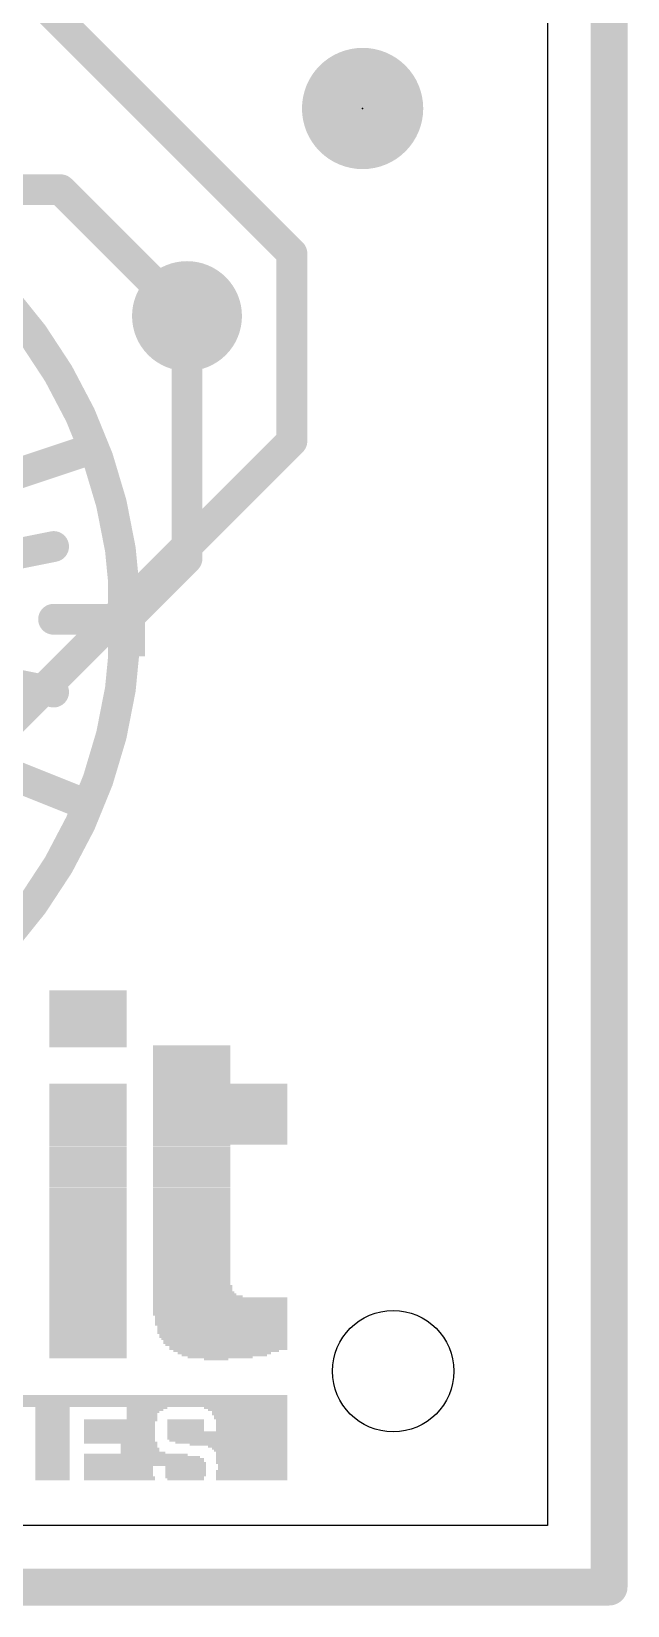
# Model space of a CAD drawing. Extents: x -30.6 to 30.6, y -30.6 to 30.6.
# Drawn here: x 25.72 to 30.63, y -30.63 to -17.65 of the extents above; entities that cross this region are included whole.
import ezdxf

# ---------------------------------------------------------------- set-up
doc = ezdxf.new("R2010")
doc.units = 0
for name, color, linetype in [('1', 12, 'CONTINUOUS'), ('16', 5, 'CONTINUOUS'), ('18', 110, 'CONTINUOUS'), ('20', 53, 'CONTINUOUS'), ('21', 40, 'CONTINUOUS'), ('23', 40, 'CONTINUOUS')]:
    doc.layers.add(name, color=color, linetype=linetype)

# ---------------------------------------------------------------- blocks, each defined once
blk = doc.blocks.new('PIE')
at = {"const_width": 0.5}
blk.add_lwpolyline([(0, -0.25, 1), (0, 0.25, 1), (0, -0.25)], format="xyb", dxfattribs=at)
blk = doc.blocks.new('RECT')
blk.add_solid([(-0.5, -0.5), (0.5, -0.5), (-0.5, 0.5), (0.5, 0.5)])
blk = doc.blocks.new('ROUNDV')
at = {"const_width": 0.5}
blk.add_lwpolyline([(0, -0.25, 1), (0, 0.25, 1), (0, -0.25)], format="xyb", dxfattribs=at)

msp = doc.modelspace()

# ---------------------------------------------------------------- linework, layer by layer
at = {"layer": '1'}
for points, const_width in [([(30.48, -30.48), (30.48, 30.48)], 0.3048), ([(27.865, -19.483), (25.781, -17.399)], 0.254), ([(23.723, -18.958), (25.958, -18.958)], 0.254), ([(25.958, -18.958), (27, -20)], 0.254), ([(27.865, -21.031), (27.865, -19.483)], 0.254), ([(21.464, -27.432), (27.865, -21.031)], 0.254), ([(-30.48, -30.48), (30.48, -30.48)], 0.3048)]:
    msp.add_lwpolyline(points, dxfattribs=dict(at, const_width=const_width))
for points, const_width in [([(26.0029, -18.9131, 1), (25.9131, -19.0029)], 0.127), ([(25.958, -19.0215, 1), (25.958, -18.8945)], 0.127), ([(27.9285, -19.483, 1), (27.8015, -19.483)], 0.127), ([(27.8201, -19.5279, 1), (27.9099, -19.4381)], 0.127), ([(26.9551, -20.0449, 1), (27.0449, -19.9551)], 0.127), ([(27.8015, -21.031, 1), (27.9285, -21.031)], 0.127), ([(27.9099, -21.0759, 1), (27.8201, -20.9861)], 0.127), ([(30.48, -30.5562, 1), (30.48, -30.4038)], 0.1524), ([(30.4038, -30.48, 1), (30.5562, -30.48)], 0.1524)]:
    msp.add_lwpolyline(points, format="xyb", dxfattribs=dict(at, const_width=const_width))
at = {"layer": '16'}
for points, const_width in [([(30.48, -30.48), (30.48, 30.48)], 0.3048), ([(27, -22), (27, -20)], 0.254), ([(26.2, -21.1), (25.6, -21.3)], 0.254), ([(25.4, -22), (25.9, -21.9)], 0.254), ([(26.5, -22.5), (27, -22)], 0.254), ([(26.5, -22.5), (25.9, -22.5)], 0.254), ([(25.4, -23), (25.9, -23.1)], 0.254), ([(26.1, -24), (25.6, -23.8)], 0.254), ([(-30.48, -30.48), (30.48, -30.48)], 0.3048)]:
    msp.add_lwpolyline(points, dxfattribs=dict(at, const_width=const_width))
for points, const_width in [([(18.8, -24, 5.1283), (18.8, -21)], 0.254), ([(27.0635, -20, 1), (26.9365, -20)], 0.127), ([(26.2201, -21.1602, 1), (26.1799, -21.0398)], 0.127), ([(25.9125, -21.9623, 1), (25.8875, -21.8377)], 0.127), ([(27.0449, -22.0449, 1), (26.9551, -21.9551)], 0.127), ([(26.9365, -22, 1), (27.0635, -22)], 0.127), ([(25.9, -22.4365, 1), (25.9, -22.5635)], 0.127), ([(26.4551, -22.4551, 1), (26.5449, -22.5449)], 0.127), ([(26.5, -22.5635, 1), (26.5, -22.4365)], 0.127), ([(25.8875, -23.1623, 1), (25.9125, -23.0377)], 0.127), ([(26.0764, -24.059, 1), (26.1236, -23.941)], 0.127), ([(30.48, -30.5562, 1), (30.48, -30.4038)], 0.1524), ([(30.4038, -30.48, 1), (30.5562, -30.48)], 0.1524)]:
    msp.add_lwpolyline(points, format="xyb", dxfattribs=dict(at, const_width=const_width))
at = {"layer": '20'}
for p, q in [((29.972, 30.028), (29.972, -29.972)), ((29.972, -29.972), (-30.028, -29.972))]:
    msp.add_line(p, q, dxfattribs=at)
msp.add_circle((28.7, -28.7), 0.5, dxfattribs=at)
at = {"layer": '23'}
msp.add_point((28.448, -18.288), dxfattribs=at)

# ---------------------------------------------------------------- block references
at = {"layer": '1'}
msp.add_blockref('PIE', (28.448, -18.288), dxfattribs=at)
at = {"layer": '16', "xscale": 0.6096, "yscale": 0.3048, "rotation": 270}
msp.add_blockref('RECT', (26.5, -22.5), dxfattribs=at)
at = {"layer": '18', "xscale": 0.9064, "yscale": 0.9064}
msp.add_blockref('ROUNDV', (27, -20), dxfattribs=at)
msp.add_blockref('ROUNDV', (27, -20), dxfattribs=at)
at = {"layer": '21'}
for p, xscale, yscale in [((26.1841, -25.5677), 0.637, 0.0167), ((26.1841, -25.5844), 0.637, 0.0168), ((26.1841, -25.6012), 0.637, 0.0167), ((26.1841, -25.6179), 0.637, 0.0168), ((26.1841, -25.6347), 0.637, 0.0168), ((26.1841, -25.6515), 0.637, 0.0167), ((26.1841, -25.6682), 0.637, 0.0168), ((26.1841, -25.685), 0.637, 0.0168), ((26.1841, -25.7018), 0.637, 0.0167), ((26.1841, -25.7185), 0.637, 0.0168), ((26.1841, -25.7353), 0.637, 0.0168), ((26.1841, -25.7521), 0.637, 0.0167), ((26.1841, -25.7688), 0.637, 0.0168), ((26.1841, -25.7856), 0.637, 0.0168), ((26.1841, -25.8024), 0.637, 0.0167), ((26.1841, -25.8191), 0.637, 0.0168), ((26.1841, -25.8359), 0.637, 0.0167), ((26.1841, -25.8526), 0.637, 0.0168), ((26.1841, -25.8694), 0.637, 0.0168), ((26.1841, -25.8862), 0.637, 0.0167), ((26.1841, -25.9029), 0.637, 0.0168), ((26.1841, -25.9197), 0.637, 0.0168), ((26.1841, -25.9365), 0.637, 0.0167), ((26.1841, -25.9532), 0.637, 0.0168), ((26.1841, -25.97), 0.637, 0.0168), ((26.1841, -25.9868), 0.637, 0.0167), ((26.1841, -26.0035), 0.637, 0.0168), ((26.1841, -26.0203), 0.637, 0.0167), ((27.039, -26.0203), 0.6371, 0.0167), ((27.039, -26.037), 0.6371, 0.0168), ((27.039, -26.0538), 0.6371, 0.0168), ((27.039, -26.0706), 0.6371, 0.0167), ((27.039, -26.0873), 0.6371, 0.0168), ((27.039, -26.1041), 0.6371, 0.0168), ((27.039, -26.1209), 0.6371, 0.0167), ((27.039, -26.1376), 0.6371, 0.0168), ((27.039, -26.1544), 0.6371, 0.0168), ((27.039, -26.1712), 0.6371, 0.0167), ((27.039, -26.1879), 0.6371, 0.0168), ((27.039, -26.2047), 0.6371, 0.0168), ((27.039, -26.2215), 0.6371, 0.0167), ((26.1841, -26.3388), 0.637, 0.0168), ((26.1841, -26.3556), 0.637, 0.0167), ((27.039, -26.2382), 0.6371, 0.0168), ((27.039, -26.255), 0.6371, 0.0167), ((27.039, -26.2717), 0.6371, 0.0168), ((27.039, -26.2885), 0.6371, 0.0168), ((27.039, -26.3053), 0.6371, 0.0167), ((27.039, -26.322), 0.6371, 0.0168), ((27.2737, -26.3388), 1.1065, 0.0168), ((27.2737, -26.3556), 1.1065, 0.0167), ((26.1841, -26.3723), 0.637, 0.0168), ((26.1841, -26.3891), 0.637, 0.0168), ((26.1841, -26.4059), 0.637, 0.0167), ((26.1841, -26.4226), 0.637, 0.0168), ((26.1841, -26.4394), 0.637, 0.0167), ((26.1841, -26.4561), 0.637, 0.0168), ((26.1841, -26.4729), 0.637, 0.0168), ((27.2737, -26.3723), 1.1065, 0.0168), ((27.2737, -26.3891), 1.1065, 0.0168), ((27.2737, -26.4059), 1.1065, 0.0167), ((27.2737, -26.4226), 1.1065, 0.0168), ((27.2737, -26.4394), 1.1065, 0.0167), ((27.2737, -26.4561), 1.1065, 0.0168), ((27.2737, -26.4729), 1.1065, 0.0168), ((26.1841, -26.4897), 0.637, 0.0167), ((26.1841, -26.5064), 0.637, 0.0168), ((26.1841, -26.5232), 0.637, 0.0168), ((26.1841, -26.54), 0.637, 0.0167), ((26.1841, -26.5567), 0.637, 0.0168), ((26.1841, -26.5735), 0.637, 0.0168), ((26.1841, -26.5903), 0.637, 0.0167), ((26.1841, -26.607), 0.637, 0.0168), ((27.2737, -26.4897), 1.1065, 0.0167), ((27.2737, -26.5064), 1.1065, 0.0168), ((27.2737, -26.5232), 1.1065, 0.0168), ((27.2737, -26.54), 1.1065, 0.0167), ((27.2737, -26.5567), 1.1065, 0.0168), ((27.2737, -26.5735), 1.1065, 0.0168), ((27.2737, -26.5903), 1.1065, 0.0167), ((27.2737, -26.607), 1.1065, 0.0168), ((26.1841, -26.6238), 0.637, 0.0168), ((26.1841, -26.6406), 0.637, 0.0167), ((26.1841, -26.6573), 0.637, 0.0168), ((26.1841, -26.6741), 0.637, 0.0167), ((26.1841, -26.6908), 0.637, 0.0168), ((26.1841, -26.7076), 0.637, 0.0168), ((26.1841, -26.7244), 0.637, 0.0167), ((26.1841, -26.7411), 0.637, 0.0168), ((27.2737, -26.6238), 1.1065, 0.0168), ((27.2737, -26.6406), 1.1065, 0.0167), ((27.2737, -26.6573), 1.1065, 0.0168), ((27.2737, -26.6741), 1.1065, 0.0167), ((27.2737, -26.6908), 1.1065, 0.0168), ((27.2737, -26.7076), 1.1065, 0.0168), ((27.2737, -26.7244), 1.1065, 0.0167), ((27.2737, -26.7411), 1.1065, 0.0168), ((26.1841, -26.7579), 0.637, 0.0168), ((26.1841, -26.7747), 0.637, 0.0167), ((26.1841, -26.7914), 0.637, 0.0168), ((26.1841, -26.8082), 0.637, 0.0168), ((26.1841, -26.825), 0.637, 0.0167), ((26.1841, -26.8417), 0.637, 0.0168), ((26.1841, -26.8585), 0.637, 0.0167), ((26.1841, -26.8752), 0.637, 0.0168), ((27.2737, -26.7579), 1.1065, 0.0168), ((27.2737, -26.7747), 1.1065, 0.0167), ((27.2737, -26.7914), 1.1065, 0.0168), ((27.2737, -26.8082), 1.1065, 0.0168), ((27.2737, -26.825), 1.1065, 0.0167), ((27.039, -26.8417), 0.6371, 0.0168), ((27.039, -26.8585), 0.6371, 0.0167), ((27.039, -26.8752), 0.6371, 0.0168), ((26.1841, -26.892), 0.637, 0.0168), ((26.1841, -26.9088), 0.637, 0.0167), ((26.1841, -26.9255), 0.637, 0.0168), ((26.1841, -26.9423), 0.637, 0.0168), ((26.1841, -26.9591), 0.637, 0.0167), ((26.1841, -26.9758), 0.637, 0.0168), ((26.1841, -26.9926), 0.637, 0.0168), ((27.039, -26.892), 0.6371, 0.0168), ((27.039, -26.9088), 0.6371, 0.0167), ((27.039, -26.9255), 0.6371, 0.0168), ((27.039, -26.9423), 0.6371, 0.0168), ((27.039, -26.9591), 0.6371, 0.0167), ((27.039, -26.9758), 0.6371, 0.0168), ((27.039, -26.9926), 0.6371, 0.0168), ((26.1841, -27.0094), 0.637, 0.0167), ((26.1841, -27.0261), 0.637, 0.0168), ((26.1841, -27.0429), 0.637, 0.0168), ((26.1841, -27.0597), 0.637, 0.0167), ((26.1841, -27.0764), 0.637, 0.0168), ((26.1841, -27.0932), 0.637, 0.0167), ((26.1841, -27.1099), 0.637, 0.0168), ((26.1841, -27.1267), 0.637, 0.0168), ((27.039, -27.0094), 0.6371, 0.0167), ((27.039, -27.0261), 0.6371, 0.0168), ((27.039, -27.0429), 0.6371, 0.0168), ((27.039, -27.0597), 0.6371, 0.0167), ((27.039, -27.0764), 0.6371, 0.0168), ((27.039, -27.0932), 0.6371, 0.0167), ((27.039, -27.1099), 0.6371, 0.0168), ((27.039, -27.1267), 0.6371, 0.0168), ((26.1841, -27.1435), 0.637, 0.0167), ((26.1841, -27.1602), 0.637, 0.0168), ((26.1841, -27.177), 0.637, 0.0168), ((26.1841, -27.1938), 0.637, 0.0167), ((26.1841, -27.2105), 0.637, 0.0168), ((26.1841, -27.2273), 0.637, 0.0168), ((26.1841, -27.2441), 0.637, 0.0167), ((26.1841, -27.2608), 0.637, 0.0168), ((27.039, -27.1435), 0.6371, 0.0167), ((27.039, -27.1602), 0.6371, 0.0168), ((27.039, -27.177), 0.6371, 0.0168), ((27.039, -27.1938), 0.6371, 0.0167), ((27.039, -27.2105), 0.6371, 0.0168), ((27.039, -27.2273), 0.6371, 0.0168), ((27.039, -27.2441), 0.6371, 0.0167), ((27.039, -27.2608), 0.6371, 0.0168), ((26.1841, -27.2776), 0.637, 0.0167), ((26.1841, -27.2943), 0.637, 0.0168), ((26.1841, -27.3111), 0.637, 0.0168), ((26.1841, -27.3279), 0.637, 0.0167), ((26.1841, -27.3446), 0.637, 0.0168), ((26.1841, -27.3614), 0.637, 0.0168), ((26.1841, -27.3782), 0.637, 0.0167), ((26.1841, -27.3949), 0.637, 0.0168), ((27.039, -27.2776), 0.6371, 0.0167), ((27.039, -27.2943), 0.6371, 0.0168), ((27.039, -27.3111), 0.6371, 0.0168), ((27.039, -27.3279), 0.6371, 0.0167), ((27.039, -27.3446), 0.6371, 0.0168), ((27.039, -27.3614), 0.6371, 0.0168), ((27.039, -27.3782), 0.6371, 0.0167), ((27.039, -27.3949), 0.6371, 0.0168), ((26.1841, -27.4117), 0.637, 0.0168), ((26.1841, -27.4285), 0.637, 0.0167), ((26.1841, -27.4452), 0.637, 0.0168), ((26.1841, -27.462), 0.637, 0.0168), ((26.1841, -27.4788), 0.637, 0.0167), ((26.1841, -27.4955), 0.637, 0.0168), ((26.1841, -27.5123), 0.637, 0.0167), ((27.039, -27.4117), 0.6371, 0.0168), ((27.039, -27.4285), 0.6371, 0.0167), ((27.039, -27.4452), 0.6371, 0.0168), ((27.039, -27.462), 0.6371, 0.0168), ((27.039, -27.4788), 0.6371, 0.0167), ((27.039, -27.4955), 0.6371, 0.0168), ((27.039, -27.5123), 0.6371, 0.0167), ((26.1841, -27.529), 0.637, 0.0168), ((26.1841, -27.5458), 0.637, 0.0168), ((26.1841, -27.5626), 0.637, 0.0167), ((26.1841, -27.5793), 0.637, 0.0168), ((26.1841, -27.5961), 0.637, 0.0168), ((26.1841, -27.6129), 0.637, 0.0167), ((26.1841, -27.6296), 0.637, 0.0168), ((26.1841, -27.6464), 0.637, 0.0168), ((27.039, -27.529), 0.6371, 0.0168), ((27.039, -27.5458), 0.6371, 0.0168), ((27.039, -27.5626), 0.6371, 0.0167), ((27.039, -27.5793), 0.6371, 0.0168), ((27.039, -27.5961), 0.6371, 0.0168), ((27.039, -27.6129), 0.6371, 0.0167), ((27.039, -27.6296), 0.6371, 0.0168), ((27.039, -27.6464), 0.6371, 0.0168), ((26.1841, -27.6632), 0.637, 0.0167), ((26.1841, -27.6799), 0.637, 0.0168), ((26.1841, -27.6967), 0.637, 0.0167), ((26.1841, -27.7134), 0.637, 0.0168), ((26.1841, -27.7302), 0.637, 0.0168), ((26.1841, -27.747), 0.637, 0.0167), ((26.1841, -27.7637), 0.637, 0.0168), ((26.1841, -27.7805), 0.637, 0.0168), ((27.039, -27.6632), 0.6371, 0.0167), ((27.039, -27.6799), 0.6371, 0.0168), ((27.039, -27.6967), 0.6371, 0.0167), ((27.039, -27.7134), 0.6371, 0.0168), ((27.039, -27.7302), 0.6371, 0.0168), ((27.039, -27.747), 0.6371, 0.0167), ((27.039, -27.7637), 0.6371, 0.0168), ((27.039, -27.7805), 0.6371, 0.0168), ((26.1841, -27.7973), 0.637, 0.0167), ((26.1841, -27.814), 0.637, 0.0168), ((26.1841, -27.8308), 0.637, 0.0168), ((26.1841, -27.8476), 0.637, 0.0167), ((26.1841, -27.8643), 0.637, 0.0168), ((26.1841, -27.8811), 0.637, 0.0168), ((26.1841, -27.8979), 0.637, 0.0167), ((27.039, -27.7973), 0.6371, 0.0167), ((27.039, -27.814), 0.6371, 0.0168), ((27.039, -27.8308), 0.6371, 0.0168), ((27.039, -27.8476), 0.6371, 0.0167), ((27.039, -27.8643), 0.6371, 0.0168), ((27.039, -27.8811), 0.6371, 0.0168), ((27.039, -27.8979), 0.6371, 0.0167), ((26.1841, -27.9146), 0.637, 0.0168), ((26.1841, -27.9314), 0.637, 0.0167), ((26.1841, -27.9481), 0.637, 0.0168), ((26.1841, -27.9649), 0.637, 0.0168), ((26.1841, -27.9817), 0.637, 0.0167), ((26.1841, -27.9984), 0.637, 0.0168), ((26.1841, -28.0152), 0.637, 0.0168), ((26.1841, -28.032), 0.637, 0.0167), ((27.039, -27.9146), 0.6371, 0.0168), ((27.039, -27.9314), 0.6371, 0.0167), ((27.039, -27.9481), 0.6371, 0.0168), ((27.039, -27.9649), 0.6371, 0.0168), ((27.039, -27.9817), 0.6371, 0.0167), ((27.0474, -27.9984), 0.6538, 0.0168), ((27.0474, -28.0152), 0.6538, 0.0168), ((27.0474, -28.032), 0.6538, 0.0167), ((26.1841, -28.0487), 0.637, 0.0168), ((26.1841, -28.0655), 0.637, 0.0168), ((26.1841, -28.0823), 0.637, 0.0167), ((26.1841, -28.099), 0.637, 0.0168), ((26.1841, -28.1158), 0.637, 0.0167), ((26.1841, -28.1325), 0.637, 0.0168), ((26.1841, -28.1493), 0.637, 0.0168), ((26.1841, -28.1661), 0.637, 0.0167), ((27.0558, -28.0487), 0.6706, 0.0168), ((27.0642, -28.0655), 0.6874, 0.0168), ((27.0893, -28.0823), 0.7377, 0.0167), ((27.2737, -28.099), 1.1065, 0.0168), ((27.2737, -28.1158), 1.1065, 0.0167), ((27.2737, -28.1325), 1.1065, 0.0168), ((27.2737, -28.1493), 1.1065, 0.0168), ((27.2737, -28.1661), 1.1065, 0.0167), ((26.1841, -28.1828), 0.637, 0.0168), ((26.1841, -28.1996), 0.637, 0.0168), ((26.1841, -28.2164), 0.637, 0.0167), ((26.1841, -28.2331), 0.637, 0.0168), ((26.1841, -28.2499), 0.637, 0.0168), ((26.1841, -28.2667), 0.637, 0.0167), ((26.1841, -28.2834), 0.637, 0.0168), ((26.1841, -28.3002), 0.637, 0.0168), ((27.2737, -28.1828), 1.1065, 0.0168), ((27.2737, -28.1996), 1.1065, 0.0168), ((27.2737, -28.2164), 1.1065, 0.0167), ((27.2737, -28.2331), 1.1065, 0.0168), ((27.2822, -28.2499), 1.0897, 0.0168), ((27.2822, -28.2667), 1.0897, 0.0167), ((27.2822, -28.2834), 1.0897, 0.0168), ((27.2822, -28.3002), 1.0897, 0.0168), ((26.1841, -28.317), 0.637, 0.0167), ((26.1841, -28.3337), 0.637, 0.0168), ((26.1841, -28.3505), 0.637, 0.0167), ((26.1841, -28.3672), 0.637, 0.0168), ((26.1841, -28.384), 0.637, 0.0168), ((26.1841, -28.4008), 0.637, 0.0167), ((26.1841, -28.4175), 0.637, 0.0168), ((27.2822, -28.317), 1.0897, 0.0167), ((27.2905, -28.3337), 1.0729, 0.0168), ((27.2905, -28.3505), 1.0729, 0.0167), ((27.2905, -28.3672), 1.0729, 0.0168), ((27.2905, -28.384), 1.0729, 0.0168), ((27.2989, -28.4008), 1.0562, 0.0167), ((27.2989, -28.4175), 1.0562, 0.0168), ((26.1841, -28.4343), 0.637, 0.0168), ((26.1841, -28.4511), 0.637, 0.0167), ((26.1841, -28.4678), 0.637, 0.0168), ((26.1841, -28.4846), 0.637, 0.0168), ((26.1841, -28.5014), 0.637, 0.0167), ((26.1841, -28.5181), 0.637, 0.0168), ((26.1841, -28.5349), 0.637, 0.0167), ((26.1841, -28.5516), 0.637, 0.0168), ((27.3073, -28.4343), 1.0394, 0.0168), ((27.3157, -28.4511), 1.0226, 0.0167), ((27.3157, -28.4678), 1.0226, 0.0168), ((27.324, -28.4846), 1.0059, 0.0168), ((27.3408, -28.5014), 0.9723, 0.0167), ((27.3408, -28.5181), 0.9723, 0.0168), ((27.324, -28.5349), 0.8717, 0.0167), ((27.3073, -28.5516), 0.7712, 0.0168), ((26.1841, -28.5684), 0.637, 0.0168), ((26.1841, -28.5852), 0.637, 0.0167), ((27.3072, -28.5684), 0.7041, 0.0168), ((27.2737, -28.5852), 0.5365, 0.0167), ((27.2402, -28.6019), 0.2012, 0.0168), ((20.828, -28.9037), 13.998, 0.0168), ((20.828, -28.9205), 13.998, 0.0167), ((20.828, -28.9372), 13.998, 0.0168), ((20.828, -28.954), 13.998, 0.0167), ((20.828, -28.9707), 13.998, 0.0168), ((20.828, -28.9875), 13.998, 0.0168), ((25.8907, -29.0043), 0.285, 0.0167), ((25.8907, -29.021), 0.285, 0.0168), ((25.8907, -29.0378), 0.285, 0.0168), ((25.8907, -29.0546), 0.285, 0.0167), ((25.8907, -29.0713), 0.285, 0.0168), ((26.6535, -29.021), 0.3018, 0.0168), ((26.6367, -29.0378), 0.2682, 0.0168), ((26.6284, -29.0546), 0.2515, 0.0167), ((26.6284, -29.0713), 0.2515, 0.0168), ((26.6703, -29.0043), 0.3353, 0.0167), ((27.4833, -29.0043), 0.6874, 0.0167), ((27.5001, -29.021), 0.6538, 0.0168), ((27.5169, -29.0378), 0.6203, 0.0168), ((27.5169, -29.0546), 0.6203, 0.0167), ((27.5252, -29.0713), 0.6035, 0.0168), ((25.8907, -29.0881), 0.285, 0.0168), ((25.8907, -29.1049), 0.285, 0.0167), ((25.8907, -29.1216), 0.285, 0.0168), ((25.8907, -29.1384), 0.285, 0.0168), ((25.8907, -29.1552), 0.285, 0.0167), ((25.8907, -29.1719), 0.285, 0.0168), ((25.8907, -29.1887), 0.285, 0.0167), ((25.8907, -29.2054), 0.285, 0.0168), ((26.444, -29.1216), 0.5867, 0.0168), ((26.444, -29.1384), 0.5867, 0.0168), ((26.444, -29.1552), 0.5867, 0.0167), ((26.444, -29.1719), 0.5867, 0.0168), ((26.444, -29.1887), 0.5867, 0.0167), ((26.444, -29.2054), 0.5867, 0.0168), ((26.4524, -29.1049), 0.6035, 0.0167), ((26.6284, -29.0881), 0.2515, 0.0168), ((26.9887, -29.1049), 0.3017, 0.0167), ((26.9887, -29.1216), 0.3017, 0.0168), ((26.9887, -29.1384), 0.3017, 0.0168), ((26.9887, -29.1552), 0.3017, 0.0167), ((26.9887, -29.1719), 0.3017, 0.0168), ((26.9887, -29.1887), 0.3017, 0.0167), ((27.3325, -29.2054), 0.9891, 0.0168), ((27.5252, -29.0881), 0.6035, 0.0168), ((27.5336, -29.1049), 0.5868, 0.0167), ((27.5336, -29.1216), 0.5868, 0.0168), ((27.5336, -29.1384), 0.5868, 0.0168), ((27.5336, -29.1552), 0.5868, 0.0167), ((27.5336, -29.1719), 0.5868, 0.0168), ((27.5336, -29.1887), 0.5868, 0.0167), ((25.8907, -29.2222), 0.285, 0.0168), ((25.8907, -29.239), 0.285, 0.0167), ((25.8907, -29.2557), 0.285, 0.0168), ((25.8907, -29.2725), 0.285, 0.0168), ((25.8907, -29.2893), 0.285, 0.0167), ((25.8907, -29.306), 0.285, 0.0168), ((25.8907, -29.3228), 0.285, 0.0168), ((25.8907, -29.3396), 0.285, 0.0167), ((26.444, -29.2222), 0.5867, 0.0168), ((26.444, -29.239), 0.5867, 0.0167), ((26.444, -29.2557), 0.5867, 0.0168), ((26.444, -29.2725), 0.5867, 0.0168), ((26.4524, -29.2893), 0.6035, 0.0167), ((26.6032, -29.306), 0.3018, 0.0168), ((26.6032, -29.3228), 0.3018, 0.0168), ((26.6116, -29.3396), 0.3185, 0.0167), ((27.3325, -29.2222), 0.9891, 0.0168), ((27.3325, -29.239), 0.9891, 0.0167), ((27.3325, -29.2557), 0.9891, 0.0168), ((27.3408, -29.2725), 0.9723, 0.0168), ((27.366, -29.2893), 0.922, 0.0167), ((27.4246, -29.306), 0.8047, 0.0168), ((27.5001, -29.3228), 0.6538, 0.0168), ((27.5169, -29.3396), 0.6203, 0.0167), ((25.8907, -29.3563), 0.285, 0.0168), ((25.8907, -29.3731), 0.285, 0.0167), ((25.8907, -29.3898), 0.285, 0.0168), ((25.8907, -29.4066), 0.285, 0.0168), ((25.8907, -29.4234), 0.285, 0.0167), ((25.8907, -29.4401), 0.285, 0.0168), ((25.8907, -29.4569), 0.285, 0.0168), ((26.5781, -29.3898), 0.8549, 0.0168), ((26.6284, -29.4066), 0.9555, 0.0168), ((26.6451, -29.4234), 0.989, 0.0167), ((26.6451, -29.4401), 0.989, 0.0168), ((26.6535, -29.4569), 1.0058, 0.0168), ((26.6116, -29.3563), 0.3185, 0.0168), ((26.6367, -29.3731), 0.3688, 0.0167), ((27.5252, -29.3563), 0.6035, 0.0168), ((27.5336, -29.3731), 0.5868, 0.0167), ((27.5336, -29.3898), 0.5868, 0.0168), ((27.5336, -29.4066), 0.5868, 0.0168), ((27.5336, -29.4234), 0.5868, 0.0167), ((27.5336, -29.4401), 0.5868, 0.0168), ((27.5336, -29.4569), 0.5868, 0.0168), ((25.8907, -29.4737), 0.285, 0.0167), ((25.8907, -29.4904), 0.285, 0.0168), ((25.8907, -29.5072), 0.285, 0.0168), ((25.8907, -29.524), 0.285, 0.0167), ((25.8907, -29.5407), 0.285, 0.0168), ((25.8907, -29.5575), 0.285, 0.0168), ((25.8907, -29.5743), 0.285, 0.0167), ((25.8907, -29.591), 0.285, 0.0168), ((26.6535, -29.4737), 1.0058, 0.0167), ((26.444, -29.5743), 0.5867, 0.0167), ((26.444, -29.591), 0.5867, 0.0168), ((26.4356, -29.4904), 0.5699, 0.0168), ((26.4356, -29.5072), 0.5699, 0.0168), ((26.4356, -29.524), 0.5699, 0.0167), ((26.4356, -29.5407), 0.5699, 0.0168), ((26.4356, -29.5575), 0.5699, 0.0168), ((26.9887, -29.4904), 0.3353, 0.0168), ((26.9887, -29.5072), 0.3353, 0.0168), ((26.9887, -29.524), 0.3353, 0.0167), ((26.9887, -29.5407), 0.3353, 0.0168), ((26.9887, -29.5575), 0.3353, 0.0168), ((26.9804, -29.5743), 0.3185, 0.0167), ((26.9887, -29.591), 0.3017, 0.0168), ((27.5336, -29.524), 0.5868, 0.0167), ((27.5336, -29.5407), 0.5868, 0.0168), ((27.5336, -29.5575), 0.5868, 0.0168), ((27.5336, -29.5743), 0.5868, 0.0167), ((27.5336, -29.591), 0.5868, 0.0168), ((27.542, -29.4737), 0.57, 0.0167), ((27.542, -29.4904), 0.57, 0.0168), ((27.542, -29.5072), 0.57, 0.0168)]:
    msp.add_blockref('RECT', p, dxfattribs=dict(at, xscale=xscale, yscale=yscale))

doc.saveas('drawing.dxf')
